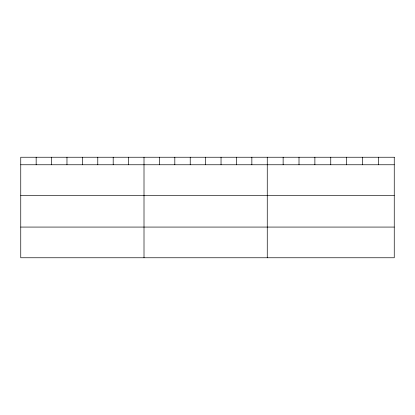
<?xml version="1.0" encoding="UTF-8"?>
<svg xmlns="http://www.w3.org/2000/svg" width="415" height="415" viewBox="0 0 415 415"><rect width="100%" height="100%" fill="white"/><g stroke="black" fill="none" stroke-linecap="round" stroke-linejoin="round"><path stroke-width="0.62" d="M20.75 164.76L394.25 164.76M20.75 195.449L394.25 195.449M20.75 227.072L394.25 227.072M378.376 157.238L378.376 164.76M362.502 157.238L362.502 164.76M346.629 157.238L346.629 164.76M330.755 157.238L330.755 164.76M314.881 157.238L314.881 164.76M299.007 157.238L299.007 164.76M283.134 157.238L283.134 164.76M267.26 157.238L267.26 257.762M251.853 157.238L251.853 164.76M236.446 157.238L236.446 164.76M221.039 157.238L221.039 164.76M205.632 157.238L205.632 164.76M190.226 157.238L190.226 164.76M174.819 157.238L174.819 164.76M159.412 157.238L159.412 164.76M144.005 157.238L144.005 257.762M128.598 157.238L128.598 164.76M113.191 157.238L113.191 164.76M97.784 157.238L97.784 164.76M82.378 157.238L82.378 164.76M66.971 157.238L66.971 164.76M51.564 157.238L51.564 164.76M36.157 157.238L36.157 164.76M394.25 157.238L20.75 157.238L20.75 257.762L394.25 257.762L394.25 157.238"/></g></svg>
